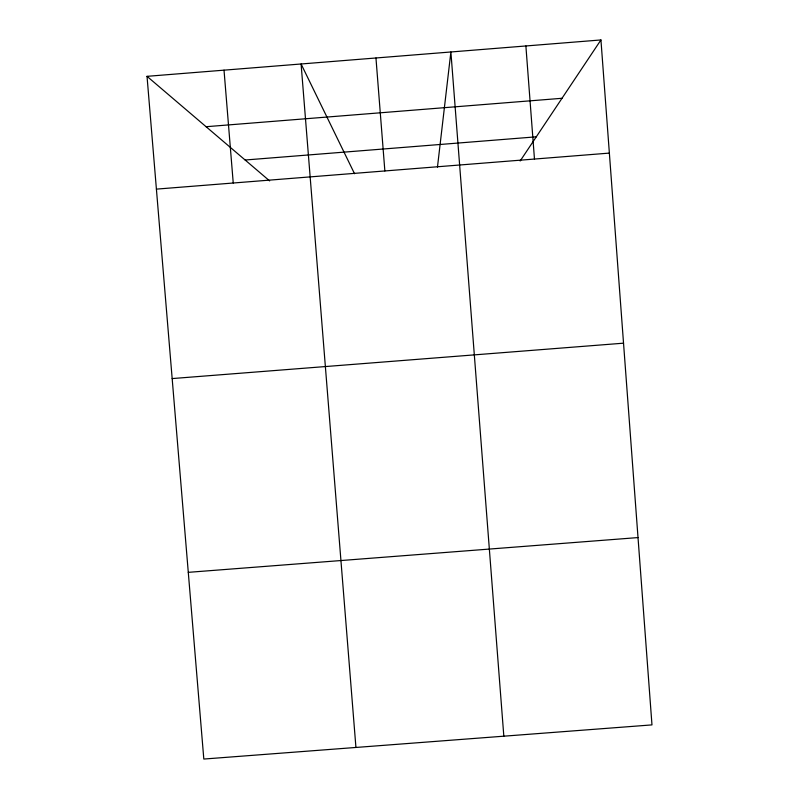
<?xml version="1.0" encoding="UTF-8"?>
<svg xmlns="http://www.w3.org/2000/svg" width="799" height="799" viewBox="0 0 799 799"><rect width="100%" height="100%" fill="white"/><g stroke="black" fill="none" stroke-linecap="round" stroke-linejoin="round"><path stroke-width="1.2" d="M437.462 167.141L450.886 51.975L503.829 736.179M520.159 160.989L600.938 39.95L147.026 76.334L203.815 759.05L651.974 724.893L600.938 39.95M206.092 126.711L562.007 98.287M245.143 160.01L536.289 136.819M156.404 189.123L609.367 153.098M172.165 378.576L623.53 343.18M188.284 572.344L638.021 537.577M147.026 76.334L269.643 180.914M354.536 173.733L301.093 63.99L355.935 747.455M224.02 70.162L233.238 183.011M375.959 57.987L384.858 170.956M525.882 45.962L534.471 159.061"/></g></svg>
